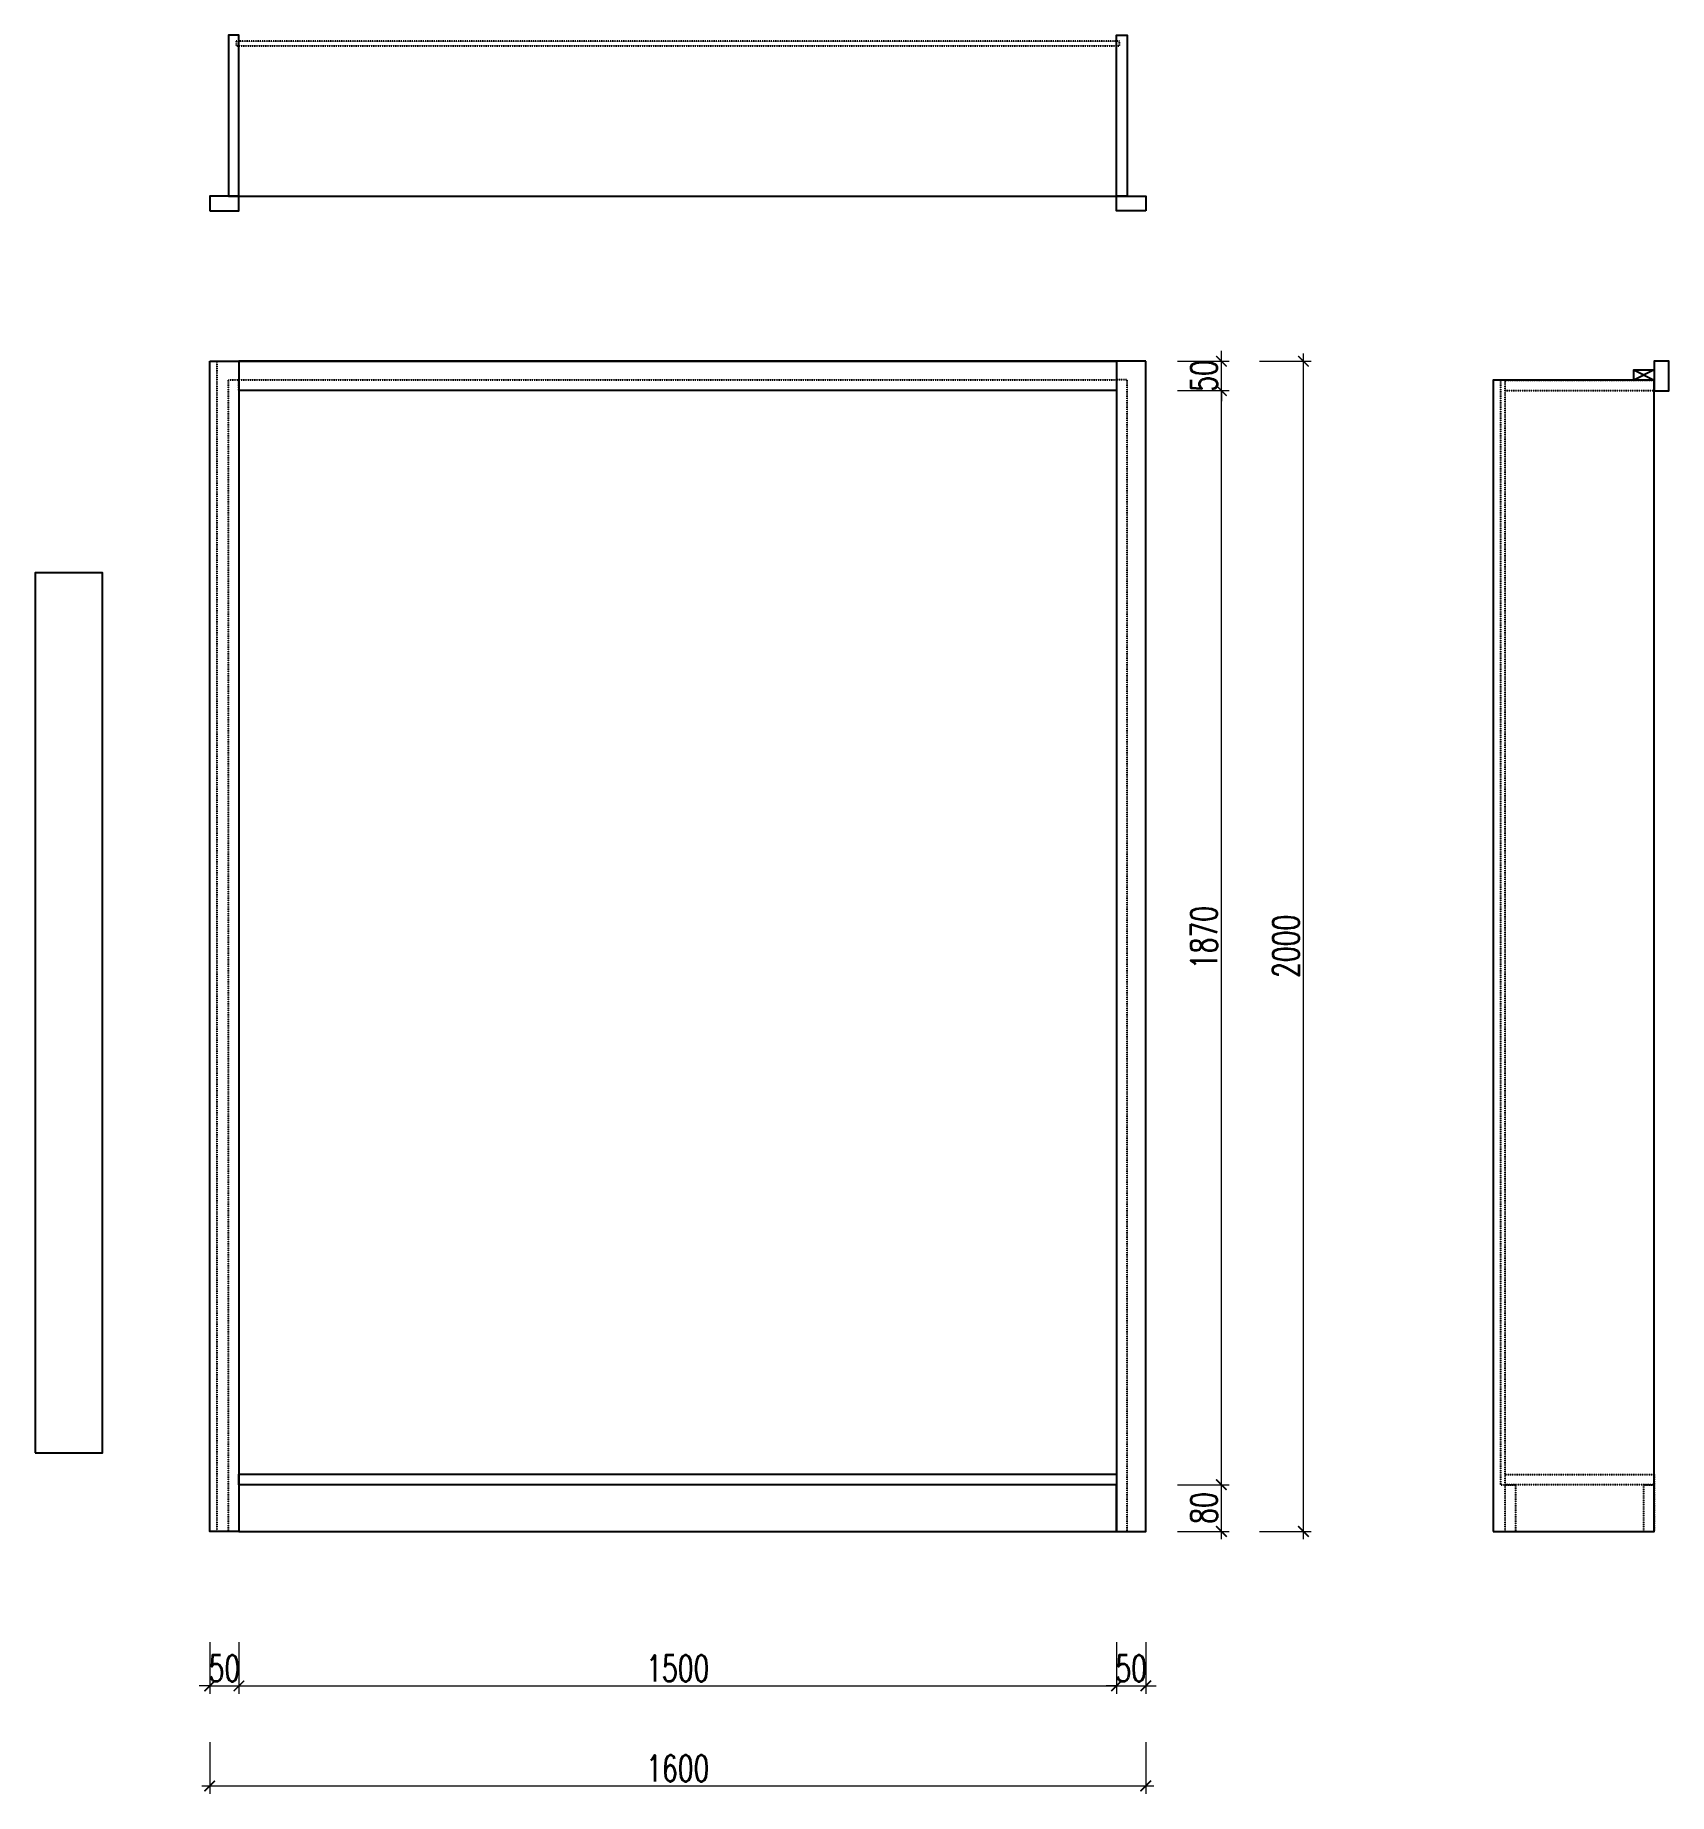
# Model space of a CAD drawing. Header units: millimetres. Extents: x -298 to 2494, y -448 to 2557.
import ezdxf

# ---------------------------------------------------------------- set-up
doc = ezdxf.new("R2010")
doc.units = ezdxf.units.MM
doc.linetypes.add('HIDDEN2', pattern=[0.1875, 0.125, -0.0625])
doc.styles.add('DIMTEXT', font='simplex.shx', dxfattribs={"width": 0.7, "bigfont": 'gbcbig.shx'})
doc.dimstyles.new('胡锐文3全局15', dxfattribs={"dimscale": 15, "dimtxt": 3, "dimasz": 1.2, "dimexe": 0.9, "dimexo": 1, "dimgap": 0.5, "dimtad": 1, "dimdec": 0, "dimzin": 13, "dimdsep": 46, "dimtxsty": 'DIMTEXT', "dimblk1": 'ARCHTICK', "dimblk2": 'ARCHTICK', "dimsah": 1, "dimcen": 2, "dimdle": 0.9, "dimclrd": 1, "dimclre": 1, "dimclrt": 1, "dimadec": 1, "dimazin": 0, "dimtfac": 1, "dimtdec": 0, "dimtix": 1, "dimtmove": 1, "dimatfit": 3, "dimfxl": 5, "dimfxlon": 1, "dimtolj": 1, "dimtzin": 13, "dimlwd": 5, "dimlwe": 5, "dimarcsym": 0})

# ---------------------------------------------------------------- blocks, each defined once
blk = doc.blocks.new('_ARCHTICK')
at = {"color": 0, "linetype": 'ByBlock', "const_width": 0.15}
blk.add_lwpolyline([(-0.5, -0.5), (0.5, 0.5)], dxfattribs=at)
blk = doc.blocks.new('*D17')
at = {"color": 1, "lineweight": 5, "transparency": 16777216}
for p, q in [((0, -189), (0, -277.5)), ((50, -189), (50, -277.5)), ((0, -264), (-18, -264)), ((0, -264), (50, -264)), ((50, -264), (68, -264))]:
    blk.add_line(p, q, dxfattribs=at)
at = {"layer": 'Defpoints', "color": 0, "transparency": 16777216}
for p in [(0, 0), (50, 0), (50, -264)]:
    blk.add_point(p, dxfattribs=at)
at = {"color": 1, "lineweight": 5, "transparency": 16777216, "xscale": 17.99999999999999, "yscale": 17.99999999999999, "zscale": 17.99999999999999}
blk.add_blockref('_ARCHTICK', (0, -264), dxfattribs=at)
at = {"color": 1, "lineweight": 5, "transparency": 16777216, "xscale": 17.99999999999999, "yscale": 17.99999999999999, "zscale": 17.99999999999999, "rotation": 180}
blk.add_blockref('_ARCHTICK', (50, -264), dxfattribs=at)
at = {"color": 1, "transparency": 16777216, "insert": (25, -234), "char_height": 45, "attachment_point": 5, "style": 'DIMTEXT'}
blk.add_mtext('\\A1;50', dxfattribs=at)
blk = doc.blocks.new('*D45')
at = {"color": 1, "lineweight": 5, "transparency": 16777216}
for p, q in [((50, -189), (50, -277.5)), ((1550, -189), (1550, -277.5)), ((36.5, -264), (1563.5, -264))]:
    blk.add_line(p, q, dxfattribs=at)
at = {"layer": 'Defpoints', "color": 0, "transparency": 16777216}
for p in [(50, 0), (1550, 0), (1550, -264)]:
    blk.add_point(p, dxfattribs=at)
at = {"color": 1, "lineweight": 5, "transparency": 16777216, "xscale": 17.99999999999999, "yscale": 17.99999999999999, "zscale": 17.99999999999999, "rotation": 180}
blk.add_blockref('_ARCHTICK', (50, -264), dxfattribs=at)
at = {"color": 1, "lineweight": 5, "transparency": 16777216, "xscale": 17.99999999999999, "yscale": 17.99999999999999, "zscale": 17.99999999999999}
blk.add_blockref('_ARCHTICK', (1550, -264), dxfattribs=at)
at = {"color": 1, "transparency": 16777216, "insert": (800, -234), "char_height": 45, "attachment_point": 5, "style": 'DIMTEXT'}
blk.add_mtext('\\A1;1500', dxfattribs=at)
blk = doc.blocks.new('*D46')
at = {"color": 1, "lineweight": 5, "transparency": 16777216}
for p, q in [((1550, -189), (1550, -277.5)), ((1600, -189), (1600, -277.5)), ((1550, -264), (1532, -264)), ((1550, -264), (1600, -264)), ((1600, -264), (1618, -264))]:
    blk.add_line(p, q, dxfattribs=at)
at = {"layer": 'Defpoints', "color": 0, "transparency": 16777216}
for p in [(1550, 0), (1600, 0), (1600, -264)]:
    blk.add_point(p, dxfattribs=at)
at = {"color": 1, "lineweight": 5, "transparency": 16777216, "xscale": 17.99999999999999, "yscale": 17.99999999999999, "zscale": 17.99999999999999}
blk.add_blockref('_ARCHTICK', (1550, -264), dxfattribs=at)
at = {"color": 1, "lineweight": 5, "transparency": 16777216, "xscale": 17.99999999999999, "yscale": 17.99999999999999, "zscale": 17.99999999999999, "rotation": 180}
blk.add_blockref('_ARCHTICK', (1600, -264), dxfattribs=at)
at = {"color": 1, "transparency": 16777216, "insert": (1575, -234), "char_height": 45, "attachment_point": 5, "style": 'DIMTEXT'}
blk.add_mtext('\\A1;50', dxfattribs=at)
blk = doc.blocks.new('*D47')
at = {"color": 1, "lineweight": 5, "transparency": 16777216}
for p, q in [((1729.2, -13.5), (1729.2, 93.4)), ((1654.2, 79.9), (1742.7, 79.9)), ((1654.2, 0), (1742.7, 0))]:
    blk.add_line(p, q, dxfattribs=at)
at = {"layer": 'Defpoints', "color": 0, "transparency": 16777216}
for p in [(1550, 79.9), (1729.2, 79.9), (1600, 0)]:
    blk.add_point(p, dxfattribs=at)
at = {"color": 1, "lineweight": 5, "transparency": 16777216, "xscale": 17.99999999999999, "yscale": 17.99999999999999, "zscale": 17.99999999999999}
for p, rotation in [((1729.2, 79.9), 90), ((1729.2, 0), 270)]:
    blk.add_blockref('_ARCHTICK', p, dxfattribs=dict(at, rotation=rotation))
at = {"color": 1, "transparency": 16777216, "insert": (1699.2, 40), "char_height": 45, "attachment_point": 5, "rotation": 90, "style": 'DIMTEXT'}
blk.add_mtext('\\A1;80', dxfattribs=at)
blk = doc.blocks.new('*D48')
at = {"color": 1, "lineweight": 5, "transparency": 16777216}
for p, q in [((1729.2, 66.4), (1729.2, 1963.5)), ((1654.2, 1950), (1742.7, 1950)), ((1654.2, 79.9), (1742.7, 79.9))]:
    blk.add_line(p, q, dxfattribs=at)
at = {"layer": 'Defpoints', "color": 0, "transparency": 16777216}
for p in [(1550, 1950), (1729.2, 1950), (1550, 79.9)]:
    blk.add_point(p, dxfattribs=at)
at = {"color": 1, "lineweight": 5, "transparency": 16777216, "xscale": 17.99999999999999, "yscale": 17.99999999999999, "zscale": 17.99999999999999}
for p, rotation in [((1729.2, 1950), 90), ((1729.2, 79.9), 270)]:
    blk.add_blockref('_ARCHTICK', p, dxfattribs=dict(at, rotation=rotation))
at = {"color": 1, "transparency": 16777216, "insert": (1699.2, 1015), "char_height": 45, "attachment_point": 5, "rotation": 90, "style": 'DIMTEXT'}
blk.add_mtext('\\A1;1870', dxfattribs=at)
blk = doc.blocks.new('*D49')
at = {"color": 1, "lineweight": 5, "transparency": 16777216}
for p, q in [((1729.2, 2000), (1729.2, 2018)), ((1654.2, 2000), (1742.7, 2000)), ((1729.2, 1950), (1729.2, 2000)), ((1654.2, 1950), (1742.7, 1950)), ((1729.2, 1950), (1729.2, 1932))]:
    blk.add_line(p, q, dxfattribs=at)
at = {"layer": 'Defpoints', "color": 0, "transparency": 16777216}
for p in [(1600, 2000), (1729.2, 2000), (1550, 1950)]:
    blk.add_point(p, dxfattribs=at)
at = {"color": 1, "lineweight": 5, "transparency": 16777216, "xscale": 17.99999999999999, "yscale": 17.99999999999999, "zscale": 17.99999999999999}
for p, rotation in [((1729.2, 2000), 270), ((1729.2, 1950), 90)]:
    blk.add_blockref('_ARCHTICK', p, dxfattribs=dict(at, rotation=rotation))
at = {"color": 1, "transparency": 16777216, "insert": (1699.2, 1975), "char_height": 45, "attachment_point": 5, "rotation": 90, "style": 'DIMTEXT'}
blk.add_mtext('\\A1;50', dxfattribs=at)
blk = doc.blocks.new('*D50')
at = {"color": 1, "lineweight": 5, "transparency": 16777216}
for p, q in [((0, -360), (0, -448.5)), ((1600, -360), (1600, -448.5)), ((-13.5, -435), (1613.5, -435))]:
    blk.add_line(p, q, dxfattribs=at)
at = {"layer": 'Defpoints', "color": 0, "transparency": 16777216}
for p in [(0, 0), (1600, 0), (1600, -435)]:
    blk.add_point(p, dxfattribs=at)
at = {"color": 1, "lineweight": 5, "transparency": 16777216, "xscale": 17.99999999999999, "yscale": 17.99999999999999, "zscale": 17.99999999999999, "rotation": 180}
blk.add_blockref('_ARCHTICK', (0, -435), dxfattribs=at)
at = {"color": 1, "lineweight": 5, "transparency": 16777216, "xscale": 17.99999999999999, "yscale": 17.99999999999999, "zscale": 17.99999999999999}
blk.add_blockref('_ARCHTICK', (1600, -435), dxfattribs=at)
at = {"color": 1, "transparency": 16777216, "insert": (800, -405), "char_height": 45, "attachment_point": 5, "style": 'DIMTEXT'}
blk.add_mtext('\\A1;1600', dxfattribs=at)
blk = doc.blocks.new('*D51')
at = {"color": 1, "lineweight": 5, "transparency": 16777216}
for p, q in [((1794.4, 2000), (1882.9, 2000)), ((1869.4, -13.5), (1869.4, 2013.5)), ((1794.4, 0), (1882.9, 0))]:
    blk.add_line(p, q, dxfattribs=at)
at = {"layer": 'Defpoints', "color": 0, "transparency": 16777216}
for p in [(1600, 2000), (1869.4, 2000), (1600, 0)]:
    blk.add_point(p, dxfattribs=at)
at = {"color": 1, "lineweight": 5, "transparency": 16777216, "xscale": 17.99999999999999, "yscale": 17.99999999999999, "zscale": 17.99999999999999}
for p, rotation in [((1869.4, 2000), 90), ((1869.4, 0), 270)]:
    blk.add_blockref('_ARCHTICK', p, dxfattribs=dict(at, rotation=rotation))
at = {"color": 1, "transparency": 16777216, "insert": (1839.4, 1000), "char_height": 45, "attachment_point": 5, "rotation": 90, "style": 'DIMTEXT'}
blk.add_mtext('\\A1;2000', dxfattribs=at)
blk = doc.blocks.new('*U44')
at = {"color": 0}
for p, q in [((50, 2282.3), (1550, 2282.3)), ((2469, 1985.5), (2434, 1967.5)), ((2434, 1985.5), (2469, 1967.5)), ((1550, 1950), (50, 1950))]:
    blk.add_line(p, q, dxfattribs=at)
for points in [[(32, 2282.3), (50, 2282.3), (50, 2557.3), (32, 2557.3)], [(1568, 2282.3), (1550, 2282.3), (1550, 2557.3), (1568, 2557.3)], [(0, 2257.3), (50, 2257.3), (50, 2282.3), (0, 2282.3)], [(1600, 2257.3), (1550, 2257.3), (1550, 2282.3), (1600, 2282.3)], [(0, 2000), (50, 2000), (50, 0), (0, 0)], [(50, 2000), (1550, 2000), (1550, 2000), (50, 2000)], [(1600, 2000), (1550, 2000), (1550, 0), (1600, 0)], [(2469, 1967.5), (2434, 1967.5), (2434, 1985.5), (2469, 1985.5)], [(2469, 1949.5), (2494, 1949.5), (2494, 2000), (2469, 2000)], [(2194, 0), (2469, 0), (2469, 1967.5), (2194, 1967.5)], [(50, 97.9), (1550, 97.9), (1550, 79.9), (50, 79.9)], [(50, 0), (1550, 0), (1550, 79.9), (50, 79.9)]]:
    blk.add_lwpolyline(points, close=True, dxfattribs=at)
at = {"color": 2, "linetype": 'HIDDEN2', "ltscale": 0.1}
for points in [[(45, 2547.3), (45, 2539.3), (1555, 2539.3), (1555, 2547.3)], [(12, 0), (0, 0), (0, 2000), (12, 2000)], [(50, 0), (32, 0), (32, 1968), (50, 1968)], [(50, 1968), (1550, 1968), (1550, 1950), (50, 1950)], [(1550, 0), (1568, 0), (1568, 1968), (1550, 1968)], [(2214, 1967.5), (2206, 1967.5), (2206, 79.5), (2214, 79.5)], [(2214, 1967.5), (2469, 1967.5), (2469, 1949.5), (2214, 1949.5)], [(2214, 97.5), (2469, 97.5), (2469, 79.5), (2214, 79.5)], [(2214, 79.5), (2232, 79.5), (2232, -0.5), (2214, -0.5)], [(2451, 79.5), (2469, 79.5), (2469, -0.5), (2451, -0.5)]]:
    blk.add_lwpolyline(points, close=True, dxfattribs=at)
blk.add_lwpolyline([(-298.3, 134.5), (-183.3, 134.5), (-183.3, 1638.2), (-298.3, 1638.2)], close=True)
at = {"color": 0}
for base, p1, p2, picture, middle in [((1729.2, 2000), (1550, 1950), (1600, 2000), '*D49', (1699.2, 1975)), ((1869.4, 2000), (1600, 0), (1600, 2000), '*D51', (1839.4, 1000)), ((1729.2, 1950), (1550, 79.9), (1550, 1950), '*D48', (1699.2, 1015)), ((1729.2, 79.9), (1600, 0), (1550, 79.9), '*D47', (1699.2, 40))]:
    dim = blk.add_linear_dim(base=base, p1=p1, p2=p2, angle=90, dimstyle='胡锐文3全局15', override={"dimzin": 8}, dxfattribs=at)
    dim.commit()
    dim.dimension.update_dxf_attribs({"geometry": picture, "text_midpoint": middle})
for base, p1, p2, picture, middle in [((50, -264), (0, 0), (50, 0), '*D17', (25, -234)), ((1600, -435), (0, 0), (1600, 0), '*D50', (800, -405)), ((1550, -264), (50, 0), (1550, 0), '*D45', (800, -234)), ((1600, -264), (1550, 0), (1600, 0), '*D46', (1575, -234))]:
    dim = blk.add_linear_dim(base=base, p1=p1, p2=p2, dimstyle='胡锐文3全局15', override={"dimzin": 8}, dxfattribs=at)
    dim.commit()
    dim.dimension.update_dxf_attribs({"geometry": picture, "text_midpoint": middle})

msp = doc.modelspace()

# ---------------------------------------------------------------- block references
at = {"color": 0}
msp.add_blockref('*U44', (0, 0), dxfattribs=at)

doc.saveas('drawing.dxf')
